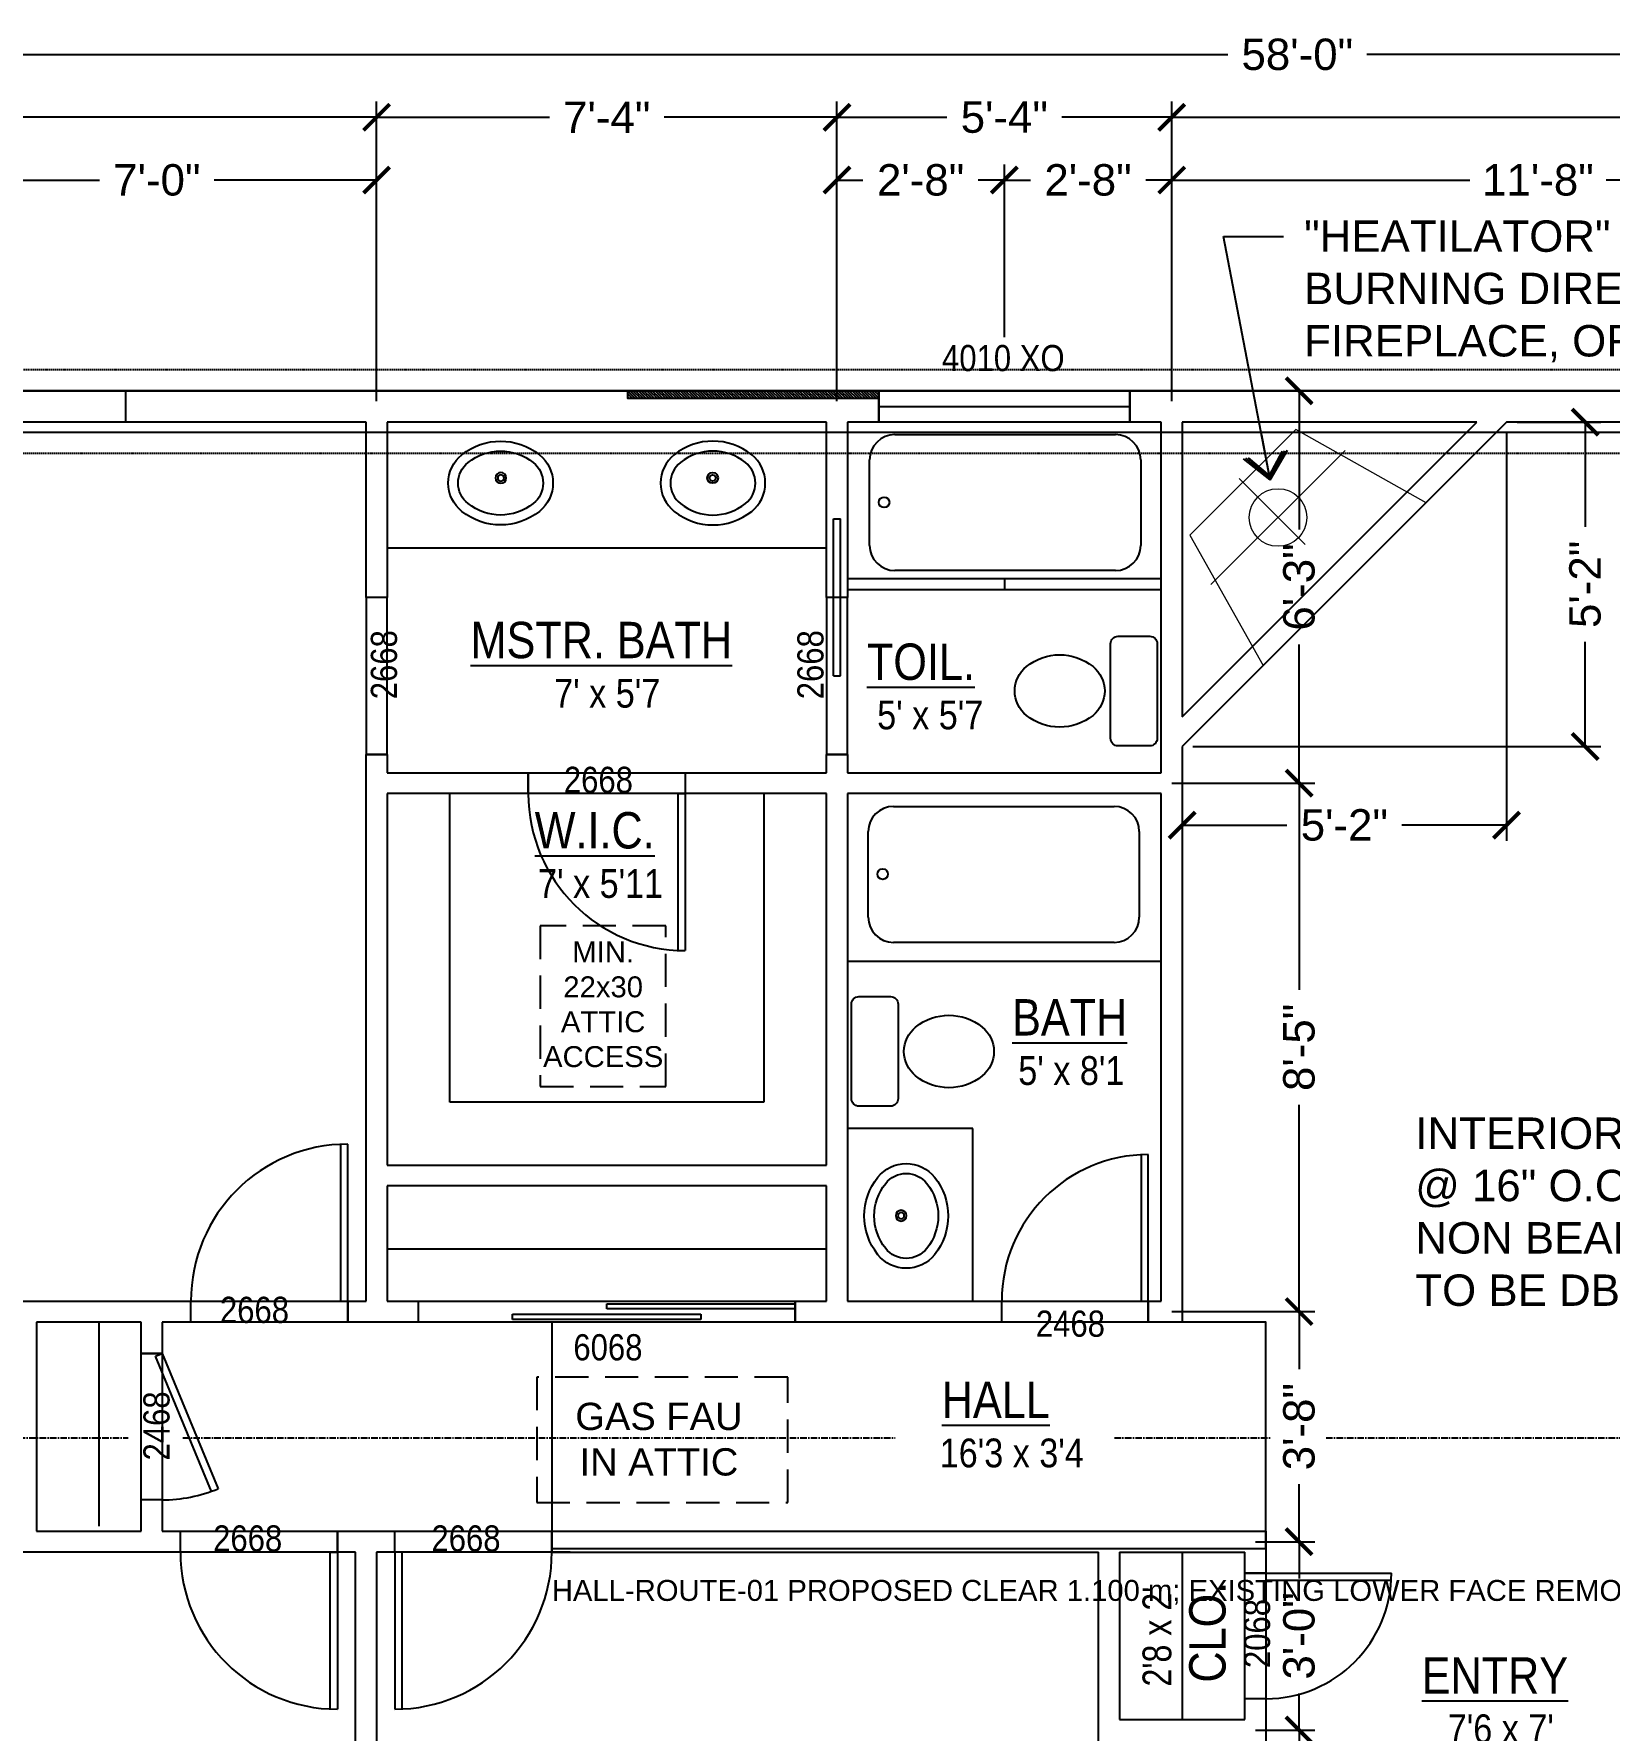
# Model space of a CAD drawing. Header units: inches. Extents: x -724 to 239, y -496 to 416.
# Drawn here: x -542.3 to -241.2, y 91.4 to 415.6 of the extents above; entities that cross this region are included whole.
import ezdxf
from ezdxf.enums import TextEntityAlignment as Align

# ---------------------------------------------------------------- set-up
doc = ezdxf.new("R2010")
doc.units = ezdxf.units.IN
for name, pattern in [('CENTER', [2, 1.25, -0.25, 0.25, -0.25]), ('HIDDEN', [9.525, 6.35, -3.175]), ('xref-Bishop-Overland-08$0$DASHED2', [0.375, 0.25, -0.125])]:
    doc.linetypes.add(name, pattern=pattern)
for name, color, linetype in [('A-DIMS-1', 152, 'Continuous'), ('A-NOTE', 4, 'Continuous'), ('A-TEXT', 4, 'Continuous'), ('ANNTEXT', 4, 'Continuous'), ('REPAIR-EGRESS', 4, 'Continuous'), ('REPAIR-HALL', 3, 'Continuous'), ('REPAIR-NEW', 3, 'Continuous'), ('REPAIR-NOTES', 7, 'Continuous'), ('REPAIR-REMOVE', 1, 'Continuous'), ('xref-Bishop-Overland-08$0$A-CASE-1', 3, 'Continuous'), ('xref-Bishop-Overland-08$0$A-FIXTURE', 3, 'Continuous'), ('xref-Bishop-Overland-08$0$A-FOOTPRINT', 5, 'Continuous'), ('xref-Bishop-Overland-08$0$A-HEADER', 30, 'Continuous'), ('xref-Bishop-Overland-08$0$A-OPENING', 1, 'Continuous'), ('xref-Bishop-Overland-08$0$A-WALL', 54, 'Continuous'), ('xref-Bishop-Overland-08$0$S-FOOTER', 9, 'xref-Bishop-Overland-08$0$DASHED2'), ('xref-Bishop-Overland-08$0$S-STEM-WALL', 8, 'Continuous')]:
    doc.layers.add(name, color=color, linetype=linetype)
doc.layers.add('xref-Bishop-Overland-08$0$TEMP', color=95, linetype='Continuous', plot=False)
doc.styles.get("Standard").update_dxf_attribs({"font": 'arial.ttf'})
doc.dimstyles.new('ARCHARR', dxfattribs={"dimscale": 32, "dimtxt": 0.1875, "dimasz": 0.15625, "dimexe": 0.09375, "dimexo": 0.625, "dimgap": 0.09375, "dimtad": 1, "dimdec": 5, "dimzin": 3, "dimlunit": 4, "dimtxsty": 'Standard', "dimblk": 'ARCHTICK', "dimcen": 0.09375, "dimclrt": 4, "dimadec": 5, "dimazin": 3, "dimtfac": 0.75, "dimtdec": 5, "dimtix": 1, "dimtmove": 2, "dimatfit": 3, "dimldrblk": 'archarrow', "dimtzin": 3})

# ---------------------------------------------------------------- blocks, each defined once
blk = doc.blocks.new('_ArchTick')
at = {"color": 0, "linetype": 'ByBlock', "const_width": 0.15}
blk.add_lwpolyline([(-0.5, -0.5), (0.5, 0.5)], dxfattribs=at)
blk = doc.blocks.new('*D114')
at = {"layer": 'A-DIMS-1', "color": 0, "lineweight": -2}
for p, q in [((-650.77, 347.37), (-723.34, 347.37)), ((-720.34, 347.37), (-720.34, 168.67)), ((-720.34, -36.63), (-720.34, 142.06)), ((-484.77, -36.63), (-723.34, -36.63))]:
    blk.add_line(p, q, dxfattribs=at)
at = {"layer": 'Defpoints', "color": 0}
for p in [(-648.77, 347.37), (-720.34, -36.63), (-482.77, -36.63)]:
    blk.add_point(p, dxfattribs=at)
at = {"layer": 'A-DIMS-1', "color": 0, "lineweight": -2, "xscale": 5, "yscale": 5, "zscale": 5}
for p, rotation in [((-720.34, 347.37), 90), ((-720.34, -36.63), 270)]:
    blk.add_blockref('_ArchTick', p, dxfattribs=dict(at, rotation=rotation))
at = {"layer": 'A-DIMS-1', "color": 4, "insert": (-720.34, 155.37), "char_height": 6, "attachment_point": 5, "rotation": 90}
blk.add_mtext('\\A1;32\'-0"', dxfattribs=at)
blk = doc.blocks.new('archarrow')
for p, q in [((0, 0), (-0.988, 0.858)), ((-0.086, 0), (-0.988, 0.757)), ((-0.172, 0), (-0.988, 0.659)), ((0, 0), (-1.739, 0)), ((-0.172, 0), (-0.988, -0.659)), ((-0.086, 0), (-0.988, -0.757)), ((0, 0), (-0.988, -0.858))]:
    blk.add_line(p, q)
blk = doc.blocks.new('*D118')
at = {"layer": 'A-DIMS-1', "color": 0, "lineweight": -2}
for p, q in [((-324.77, 369.37), (-324.77, 402.64)), ((47.23, 349.37), (47.23, 402.64)), ((-324.77, 399.64), (-152.08, 399.64)), ((47.23, 399.64), (-125.47, 399.64))]:
    blk.add_line(p, q, dxfattribs=at)
at = {"layer": 'Defpoints', "color": 0}
for p in [(-324.77, 399.64), (-324.77, 367.37), (47.23, 347.37)]:
    blk.add_point(p, dxfattribs=at)
at = {"layer": 'A-DIMS-1', "color": 0, "lineweight": -2, "xscale": 5, "yscale": 5, "zscale": 5, "rotation": 180}
blk.add_blockref('_ArchTick', (-324.77, 399.64), dxfattribs=at)
at = {"layer": 'A-DIMS-1', "color": 0, "lineweight": -2, "xscale": 5, "yscale": 5, "zscale": 5}
blk.add_blockref('_ArchTick', (47.23, 399.64), dxfattribs=at)
at = {"layer": 'A-DIMS-1', "color": 4, "insert": (-138.77, 399.64), "char_height": 6, "attachment_point": 5}
blk.add_mtext('\\A1;31\'-0"', dxfattribs=at)
blk = doc.blocks.new('*D119')
at = {"layer": 'A-DIMS-1', "color": 0, "lineweight": -2}
for p, q in [((-388.77, 345.37), (-388.77, 402.64)), ((-324.77, 345.37), (-324.77, 402.64)), ((-388.77, 399.64), (-367.75, 399.64)), ((-324.77, 399.64), (-345.8, 399.64))]:
    blk.add_line(p, q, dxfattribs=at)
at = {"layer": 'Defpoints', "color": 0}
for p in [(-388.77, 399.64), (-388.77, 343.37), (-324.77, 343.37)]:
    blk.add_point(p, dxfattribs=at)
at = {"layer": 'A-DIMS-1', "color": 0, "lineweight": -2, "xscale": 5, "yscale": 5, "zscale": 5, "rotation": 180}
blk.add_blockref('_ArchTick', (-388.77, 399.64), dxfattribs=at)
at = {"layer": 'A-DIMS-1', "color": 0, "lineweight": -2, "xscale": 5, "yscale": 5, "zscale": 5}
blk.add_blockref('_ArchTick', (-324.77, 399.64), dxfattribs=at)
at = {"layer": 'A-DIMS-1', "color": 4, "insert": (-356.77, 399.64), "char_height": 6, "attachment_point": 5}
blk.add_mtext('\\A1;5\'-4"', dxfattribs=at)
blk = doc.blocks.new('*D120')
at = {"layer": 'A-DIMS-1', "color": 0, "lineweight": -2}
for p, q in [((-476.77, 345.37), (-476.77, 402.64)), ((-388.77, 345.37), (-388.77, 402.64)), ((-476.77, 399.64), (-443.72, 399.64)), ((-388.77, 399.64), (-421.82, 399.64))]:
    blk.add_line(p, q, dxfattribs=at)
at = {"layer": 'Defpoints', "color": 0}
for p in [(-476.77, 399.64), (-476.77, 343.37), (-388.77, 343.37)]:
    blk.add_point(p, dxfattribs=at)
at = {"layer": 'A-DIMS-1', "color": 0, "lineweight": -2, "xscale": 5, "yscale": 5, "zscale": 5, "rotation": 180}
blk.add_blockref('_ArchTick', (-476.77, 399.64), dxfattribs=at)
at = {"layer": 'A-DIMS-1', "color": 0, "lineweight": -2, "xscale": 5, "yscale": 5, "zscale": 5}
blk.add_blockref('_ArchTick', (-388.77, 399.64), dxfattribs=at)
at = {"layer": 'A-DIMS-1', "color": 4, "insert": (-432.77, 399.64), "char_height": 6, "attachment_point": 5}
blk.add_mtext('\\A1;7\'-4"', dxfattribs=at)
blk = doc.blocks.new('*D121')
at = {"layer": 'A-DIMS-1', "color": 0, "lineweight": -2}
for p, q in [((-648.77, 349.37), (-648.77, 402.64)), ((-476.77, 345.37), (-476.77, 402.64)), ((-648.77, 399.64), (-575.8, 399.64)), ((-476.77, 399.64), (-549.75, 399.64))]:
    blk.add_line(p, q, dxfattribs=at)
at = {"layer": 'Defpoints', "color": 0}
for p in [(-648.77, 399.64), (-648.77, 347.37), (-476.77, 343.37)]:
    blk.add_point(p, dxfattribs=at)
at = {"layer": 'A-DIMS-1', "color": 0, "lineweight": -2, "xscale": 5, "yscale": 5, "zscale": 5, "rotation": 180}
blk.add_blockref('_ArchTick', (-648.77, 399.64), dxfattribs=at)
at = {"layer": 'A-DIMS-1', "color": 0, "lineweight": -2, "xscale": 5, "yscale": 5, "zscale": 5}
blk.add_blockref('_ArchTick', (-476.77, 399.64), dxfattribs=at)
at = {"layer": 'A-DIMS-1', "color": 4, "insert": (-562.77, 399.64), "char_height": 6, "attachment_point": 5}
blk.add_mtext('\\A1;14\'-4"', dxfattribs=at)
blk = doc.blocks.new('*D123')
at = {"layer": 'A-DIMS-1', "color": 0, "lineweight": -2}
for p, q in [((-324.77, 345.37), (-324.77, 390.64)), ((-184.77, 357.99), (-184.77, 390.64)), ((-324.77, 387.64), (-267.8, 387.64)), ((-184.77, 387.64), (-241.75, 387.64))]:
    blk.add_line(p, q, dxfattribs=at)
at = {"layer": 'Defpoints', "color": 0}
for p in [(-324.77, 387.64), (-184.77, 355.99), (-324.77, 343.37)]:
    blk.add_point(p, dxfattribs=at)
at = {"layer": 'A-DIMS-1', "color": 0, "lineweight": -2, "xscale": 5, "yscale": 5, "zscale": 5, "rotation": 180}
blk.add_blockref('_ArchTick', (-324.77, 387.64), dxfattribs=at)
at = {"layer": 'A-DIMS-1', "color": 0, "lineweight": -2, "xscale": 5, "yscale": 5, "zscale": 5}
blk.add_blockref('_ArchTick', (-184.77, 387.64), dxfattribs=at)
at = {"layer": 'A-DIMS-1', "color": 4, "insert": (-254.77, 387.64), "char_height": 6, "attachment_point": 5}
blk.add_mtext('\\A1;11\'-8"', dxfattribs=at)
blk = doc.blocks.new('*D124')
at = {"layer": 'A-DIMS-1', "color": 0, "lineweight": -2}
for p, q in [((-356.77, 357.62), (-356.77, 390.64)), ((-324.77, 345.37), (-324.77, 390.64)), ((-356.77, 387.64), (-351.8, 387.64)), ((-324.77, 387.64), (-329.75, 387.64))]:
    blk.add_line(p, q, dxfattribs=at)
at = {"layer": 'Defpoints', "color": 0}
for p in [(-356.77, 387.64), (-356.77, 355.62), (-324.77, 343.37)]:
    blk.add_point(p, dxfattribs=at)
at = {"layer": 'A-DIMS-1', "color": 0, "lineweight": -2, "xscale": 5, "yscale": 5, "zscale": 5, "rotation": 180}
blk.add_blockref('_ArchTick', (-356.77, 387.64), dxfattribs=at)
at = {"layer": 'A-DIMS-1', "color": 0, "lineweight": -2, "xscale": 5, "yscale": 5, "zscale": 5}
blk.add_blockref('_ArchTick', (-324.77, 387.64), dxfattribs=at)
at = {"layer": 'A-DIMS-1', "color": 4, "insert": (-340.77, 387.64), "char_height": 6, "attachment_point": 5}
blk.add_mtext('\\A1;2\'-8"', dxfattribs=at)
blk = doc.blocks.new('*D125')
at = {"layer": 'A-DIMS-1', "color": 0, "lineweight": -2}
for p, q in [((-388.77, 345.37), (-388.77, 390.64)), ((-356.77, 357.62), (-356.77, 390.64)), ((-388.77, 387.64), (-383.8, 387.64)), ((-356.77, 387.64), (-361.75, 387.64))]:
    blk.add_line(p, q, dxfattribs=at)
at = {"layer": 'Defpoints', "color": 0}
for p in [(-388.77, 387.64), (-356.77, 355.62), (-388.77, 343.37)]:
    blk.add_point(p, dxfattribs=at)
at = {"layer": 'A-DIMS-1', "color": 0, "lineweight": -2, "xscale": 5, "yscale": 5, "zscale": 5, "rotation": 180}
blk.add_blockref('_ArchTick', (-388.77, 387.64), dxfattribs=at)
at = {"layer": 'A-DIMS-1', "color": 0, "lineweight": -2, "xscale": 5, "yscale": 5, "zscale": 5}
blk.add_blockref('_ArchTick', (-356.77, 387.64), dxfattribs=at)
at = {"layer": 'A-DIMS-1', "color": 4, "insert": (-372.77, 387.64), "char_height": 6, "attachment_point": 5}
blk.add_mtext('\\A1;2\'-8"', dxfattribs=at)
blk = doc.blocks.new('*D126')
at = {"layer": 'A-DIMS-1', "color": 0, "lineweight": -2}
for p, q in [((-560.77, 357.12), (-560.77, 390.64)), ((-476.77, 345.37), (-476.77, 390.64)), ((-560.77, 387.64), (-529.72, 387.64)), ((-476.77, 387.64), (-507.82, 387.64))]:
    blk.add_line(p, q, dxfattribs=at)
at = {"layer": 'Defpoints', "color": 0}
for p in [(-560.77, 387.64), (-560.77, 355.12), (-476.77, 343.37)]:
    blk.add_point(p, dxfattribs=at)
at = {"layer": 'A-DIMS-1', "color": 0, "lineweight": -2, "xscale": 5, "yscale": 5, "zscale": 5, "rotation": 180}
blk.add_blockref('_ArchTick', (-560.77, 387.64), dxfattribs=at)
at = {"layer": 'A-DIMS-1', "color": 0, "lineweight": -2, "xscale": 5, "yscale": 5, "zscale": 5}
blk.add_blockref('_ArchTick', (-476.77, 387.64), dxfattribs=at)
at = {"layer": 'A-DIMS-1', "color": 4, "insert": (-518.77, 387.64), "char_height": 6, "attachment_point": 5}
blk.add_mtext('\\A1;7\'-0"', dxfattribs=at)
blk = doc.blocks.new('*D128')
at = {"layer": 'A-DIMS-1', "color": 0, "lineweight": -2}
for p, q in [((-648.77, 349.37), (-648.77, 414.64)), ((47.23, 349.37), (47.23, 414.64)), ((-648.77, 411.64), (-314.08, 411.64)), ((47.23, 411.64), (-287.47, 411.64))]:
    blk.add_line(p, q, dxfattribs=at)
at = {"layer": 'Defpoints', "color": 0}
for p in [(-648.77, 411.64), (-648.77, 347.37), (47.23, 347.37)]:
    blk.add_point(p, dxfattribs=at)
at = {"layer": 'A-DIMS-1', "color": 0, "lineweight": -2, "xscale": 5, "yscale": 5, "zscale": 5, "rotation": 180}
blk.add_blockref('_ArchTick', (-648.77, 411.64), dxfattribs=at)
at = {"layer": 'A-DIMS-1', "color": 0, "lineweight": -2, "xscale": 5, "yscale": 5, "zscale": 5}
blk.add_blockref('_ArchTick', (47.23, 411.64), dxfattribs=at)
at = {"layer": 'A-DIMS-1', "color": 4, "insert": (-300.77, 411.64), "char_height": 6, "attachment_point": 5}
blk.add_mtext('\\A1;58\'-0"', dxfattribs=at)
blk = doc.blocks.new('*D135')
at = {"layer": 'A-DIMS-1', "color": 0, "lineweight": -2}
for p, q in [((-308.77, 91.37), (-297.43, 91.37)), ((-300.43, 91.37), (-300.43, 76.46)), ((-300.43, 39.37), (-300.43, 54.27)), ((-302.77, 39.37), (-297.43, 39.37))]:
    blk.add_line(p, q, dxfattribs=at)
at = {"layer": 'Defpoints', "color": 0}
for p in [(-310.77, 91.37), (-300.43, 91.37), (-304.77, 39.37)]:
    blk.add_point(p, dxfattribs=at)
at = {"layer": 'A-DIMS-1', "color": 0, "lineweight": -2, "xscale": 5, "yscale": 5, "zscale": 5}
for p, rotation in [((-300.43, 91.37), 90), ((-300.43, 39.37), 270)]:
    blk.add_blockref('_ArchTick', p, dxfattribs=dict(at, rotation=rotation))
at = {"layer": 'A-DIMS-1', "color": 4, "insert": (-300.43, 65.37), "char_height": 6, "attachment_point": 5, "rotation": 90}
blk.add_mtext('\\A1;4\'-4"', dxfattribs=at)
blk = doc.blocks.new('*D136')
at = {"layer": 'A-DIMS-1', "color": 0, "lineweight": -2}
for p, q in [((-308.77, 127.37), (-297.43, 127.37)), ((-300.43, 127.37), (-300.43, 120.34)), ((-300.43, 91.37), (-300.43, 98.39)), ((-308.77, 91.37), (-297.43, 91.37))]:
    blk.add_line(p, q, dxfattribs=at)
at = {"layer": 'Defpoints', "color": 0}
for p in [(-310.77, 127.37), (-300.43, 127.37), (-310.77, 91.37)]:
    blk.add_point(p, dxfattribs=at)
at = {"layer": 'A-DIMS-1', "color": 0, "lineweight": -2, "xscale": 5, "yscale": 5, "zscale": 5}
for p, rotation in [((-300.43, 127.37), 90), ((-300.43, 91.37), 270)]:
    blk.add_blockref('_ArchTick', p, dxfattribs=dict(at, rotation=rotation))
at = {"layer": 'A-DIMS-1', "color": 4, "insert": (-300.43, 109.37), "char_height": 6, "attachment_point": 5, "rotation": 90}
blk.add_mtext('\\A1;3\'-0"', dxfattribs=at)
blk = doc.blocks.new('*D137')
at = {"layer": 'A-DIMS-1', "color": 0, "lineweight": -2}
for p, q in [((-324.77, 171.37), (-297.43, 171.37)), ((-300.43, 171.37), (-300.43, 160.34)), ((-300.43, 127.37), (-300.43, 138.39)), ((-308.77, 127.37), (-297.43, 127.37))]:
    blk.add_line(p, q, dxfattribs=at)
at = {"layer": 'Defpoints', "color": 0}
for p in [(-326.77, 171.37), (-300.43, 171.37), (-310.77, 127.37)]:
    blk.add_point(p, dxfattribs=at)
at = {"layer": 'A-DIMS-1', "color": 0, "lineweight": -2, "xscale": 5, "yscale": 5, "zscale": 5}
for p, rotation in [((-300.43, 171.37), 90), ((-300.43, 127.37), 270)]:
    blk.add_blockref('_ArchTick', p, dxfattribs=dict(at, rotation=rotation))
at = {"layer": 'A-DIMS-1', "color": 4, "insert": (-300.43, 149.37), "char_height": 6, "attachment_point": 5, "rotation": 90}
blk.add_mtext('\\A1;3\'-8"', dxfattribs=at)
blk = doc.blocks.new('*D138')
at = {"layer": 'A-DIMS-1', "color": 0, "lineweight": -2}
for p, q in [((-324.77, 272.37), (-297.43, 272.37)), ((-300.43, 272.37), (-300.43, 232.85)), ((-300.43, 171.37), (-300.43, 210.89)), ((-324.77, 171.37), (-297.43, 171.37))]:
    blk.add_line(p, q, dxfattribs=at)
at = {"layer": 'Defpoints', "color": 0}
for p in [(-326.77, 272.37), (-300.43, 272.37), (-326.77, 171.37)]:
    blk.add_point(p, dxfattribs=at)
at = {"layer": 'A-DIMS-1', "color": 0, "lineweight": -2, "xscale": 5, "yscale": 5, "zscale": 5}
for p, rotation in [((-300.43, 272.37), 90), ((-300.43, 171.37), 270)]:
    blk.add_blockref('_ArchTick', p, dxfattribs=dict(at, rotation=rotation))
at = {"layer": 'A-DIMS-1', "color": 4, "insert": (-300.43, 221.87), "char_height": 6, "attachment_point": 5, "rotation": 90}
blk.add_mtext('\\A1;8\'-5"', dxfattribs=at)
blk = doc.blocks.new('*D139')
at = {"layer": 'A-DIMS-1', "color": 0, "lineweight": -2}
for p, q in [((-310.64, 347.37), (-297.43, 347.37)), ((-300.43, 347.37), (-300.43, 320.86)), ((-300.43, 272.37), (-300.43, 298.88)), ((-324.77, 272.37), (-297.43, 272.37))]:
    blk.add_line(p, q, dxfattribs=at)
at = {"layer": 'Defpoints', "color": 0}
for p in [(-312.64, 347.37), (-300.43, 347.37), (-326.77, 272.37)]:
    blk.add_point(p, dxfattribs=at)
at = {"layer": 'A-DIMS-1', "color": 0, "lineweight": -2, "xscale": 5, "yscale": 5, "zscale": 5}
for p, rotation in [((-300.43, 347.37), 90), ((-300.43, 272.37), 270)]:
    blk.add_blockref('_ArchTick', p, dxfattribs=dict(at, rotation=rotation))
at = {"layer": 'A-DIMS-1', "color": 4, "insert": (-300.43, 309.87), "char_height": 6, "attachment_point": 5, "rotation": 90}
blk.add_mtext('\\A1;6\'-3"', dxfattribs=at)
blk = doc.blocks.new('xref-Bishop-Overland-08$0$FIXT-OVALBATH')
at = {"layer": 'xref-Bishop-Overland-08$0$A-CASE-1'}
for radius in [1.027349, 0.605872]:
    blk.add_circle((-0.052685, 12.966612), radius, dxfattribs=at)
for centre, radius, start, end in [((0, 8.13729), 11.86271, 51.340193, 128.659807), ((-3.083726, 11.991947), 6.92634, 128.659806, 231.340191), ((0, 8.13729), 9.966065, 51.340193, 128.659807), ((3.083726, 11.991947), 6.92634, 308.659809, 51.340194), ((-3.083726, 11.991947), 5.029696, 128.659805, 231.340188), ((3.083726, 11.991947), 5.029696, 308.659812, 51.340195), ((0, 15.846604), 11.86271, 231.340192, 308.659808), ((0, 15.846604), 9.966065, 231.34019, 308.65981)]:
    blk.add_arc(centre, radius, start, end, dxfattribs=at)
blk = doc.blocks.new('xref-Bishop-Overland-08$0$P-Toilet')
for p, q in [((8.249975, 10.478017), (2.201318, 10.478017)), ((0.769427, 9.046126), (0.769427, -9.046126)), ((9.681866, -9.046126), (9.681866, 9.046126)), ((2.201318, -10.478017), (8.249975, -10.478017))]:
    blk.add_line(p, q)
for centre, radius, start, end in [((2.201318, 9.046126), 1.431891, 90, 180), ((8.249975, 9.046126), 1.431891, 0, 90), ((19.411822, -3.210289), 10.158689, 51.203449, 128.796551), ((16.807166, 0.029649), 6.001594, 128.79655, 231.20345), ((22.016479, 0.029649), 6.001594, 308.79655, 51.20345), ((19.411822, 3.269587), 10.158689, 231.203449, 308.796551), ((2.201318, -9.046126), 1.431891, 180, 270), ((8.249975, -9.046126), 1.431891, 270, 0)]:
    blk.add_arc(centre, radius, start, end)
blk = doc.blocks.new('*D91')
at = {"layer": 'A-DIMS-1', "color": 0, "lineweight": -2}
for p, q in [((-258.77, 341.37), (-242.75, 341.37)), ((-245.75, 341.37), (-245.75, 321.34)), ((-245.75, 279.37), (-245.75, 299.39)), ((-320.77, 279.37), (-242.75, 279.37))]:
    blk.add_line(p, q, dxfattribs=at)
at = {"layer": 'Defpoints', "color": 0}
for p in [(-260.77, 341.37), (-245.75, 341.37), (-322.77, 279.37)]:
    blk.add_point(p, dxfattribs=at)
at = {"layer": 'A-DIMS-1', "color": 0, "lineweight": -2, "xscale": 5, "yscale": 5, "zscale": 5}
for p, rotation in [((-245.75, 341.37), 90), ((-245.75, 279.37), 270)]:
    blk.add_blockref('_ArchTick', p, dxfattribs=dict(at, rotation=rotation))
at = {"layer": 'A-DIMS-1', "color": 4, "insert": (-245.75, 310.37), "char_height": 6, "attachment_point": 5, "rotation": 90}
blk.add_mtext('\\A1;5\'-2"', dxfattribs=at)
blk = doc.blocks.new('*D92')
at = {"layer": 'A-DIMS-1', "color": 0, "lineweight": -2}
for p, q in [((-260.77, 339.37), (-260.77, 261.35)), ((-322.77, 277.37), (-322.77, 261.35)), ((-322.77, 264.35), (-302.75, 264.35)), ((-260.77, 264.35), (-280.8, 264.35))]:
    blk.add_line(p, q, dxfattribs=at)
at = {"layer": 'Defpoints', "color": 0}
for p in [(-260.77, 341.37), (-322.77, 279.37), (-260.77, 264.35)]:
    blk.add_point(p, dxfattribs=at)
at = {"layer": 'A-DIMS-1', "color": 0, "lineweight": -2, "xscale": 5, "yscale": 5, "zscale": 5, "rotation": 180}
blk.add_blockref('_ArchTick', (-322.77, 264.35), dxfattribs=at)
at = {"layer": 'A-DIMS-1', "color": 0, "lineweight": -2, "xscale": 5, "yscale": 5, "zscale": 5}
blk.add_blockref('_ArchTick', (-260.77, 264.35), dxfattribs=at)
at = {"layer": 'A-DIMS-1', "color": 4, "insert": (-291.77, 264.35), "char_height": 6, "attachment_point": 5}
blk.add_mtext('\\A1;5\'-2"', dxfattribs=at)

msp = doc.modelspace()

# ---------------------------------------------------------------- hatches: boundary and pattern name
at = {"layer": 'A-DIMS-1'}
h = msp.add_hatch(dxfattribs=at)
h.set_pattern_fill('ANSI31', color=256, scale=3, style=0)
h.set_pattern_definition([(135, (47.22707, -1673.55493), (0.26516504, 0.26516504), [])])
h.paths.add_polyline_path([(-428.772926, 347.367132), (-380.772926, 347.367132), (-380.772926, 345.867132), (-428.772926, 345.867132)])

# ---------------------------------------------------------------- linework, layer by layer
at = {"layer": 'A-DIMS-1', "linetype": 'CENTER'}
for p, q in [((-575.200944, 147.196755), (-524.271694, 147.196755)), ((-513.786273, 147.196755), (-377.662808, 147.196755)), ((-335.721077, 147.196755), (-305.762701, 147.196755)), ((-295.27728, 147.196755), (-83.747335, 147.196755))]:
    msp.add_line(p, q, dxfattribs=at)
at = {"layer": 'A-DIMS-1'}
msp.add_lwpolyline([(-380.772926, 347.367132), (-380.772926, 345.867132), (-428.772926, 345.867132), (-428.772926, 347.367132)], dxfattribs=at)
at = {"layer": 'A-DIMS-1', "linetype": 'HIDDEN'}
for points in [[(-421.491068, 214.371532), (-421.491068, 245.098852), (-445.491068, 245.098852), (-445.491068, 214.371532)], [(-398.161942, 158.837164), (-446.161942, 158.837164), (-446.161942, 134.837164), (-398.161942, 134.837164)]]:
    msp.add_lwpolyline(points, close=True, dxfattribs=at)
at = {"layer": 'REPAIR-EGRESS'}
msp.add_lwpolyline([(-443.272926, 126.060045), (-306.772926, 126.060045), (-306.772926, 169.367132), (-443.272926, 169.367132)], close=True, dxfattribs=at)
at = {"layer": 'REPAIR-HALL'}
msp.add_lwpolyline([(-443.272926, 126.060045), (-306.772926, 126.060045), (-306.772926, 169.367132), (-443.272926, 169.367132)], close=True, dxfattribs=at)
at = {"layer": 'REPAIR-NEW'}
for p, q in [((-443.272926, 129.367132), (-443.272926, 126.060045)), ((-306.772926, 129.367132), (-306.772926, 126.060045)), ((-443.272926, 126.060045), (-306.772926, 126.060045))]:
    msp.add_line(p, q, dxfattribs=at)
at = {"layer": 'REPAIR-REMOVE'}
msp.add_line((-443.272926, 129.367132), (-306.772926, 129.367132), dxfattribs=at)
at = {"layer": 'xref-Bishop-Overland-08$0$A-CASE-1'}
for p, q in [((-377.706494, 338.979632), (-335.519486, 338.979632)), ((-382.51924, 317.804877), (-382.51924, 334.166886)), ((-330.70674, 334.166886), (-330.70674, 317.804877)), ((-474.772926, 317.367132), (-390.772926, 317.367132)), ((-326.772926, 311.417133), (-386.772926, 311.417133)), ((-335.519486, 312.992132), (-377.706494, 312.992132)), ((-356.772926, 311.417133), (-356.772926, 309.392131)), ((-386.772926, 309.392131), (-326.772926, 309.392131)), ((-462.772926, 211.367132), (-462.772926, 270.367132)), ((-402.772926, 270.367132), (-402.772926, 211.367132)), ((-377.970545, 267.923382), (-335.783537, 267.923382)), ((-382.783291, 246.748627), (-382.783291, 263.110636)), ((-330.970791, 263.110636), (-330.970791, 246.748627)), ((-335.783537, 241.935882), (-377.970545, 241.935882)), ((-386.772926, 238.367132), (-326.772926, 238.367132)), ((-402.772926, 211.367132), (-462.772926, 211.367132)), ((-362.772926, 206.367132), (-386.772926, 206.367132)), ((-362.772926, 173.367132), (-362.772926, 206.367132)), ((-474.772926, 183.367132), (-390.772926, 183.367132)), ((-529.772926, 130.367132), (-529.772926, 169.367132)), ((-322.772926, 125.367132), (-322.772926, 93.367132))]:
    msp.add_line(p, q, dxfattribs=at)
for centre in [(-379.762991, 326.042132), (-380.027042, 254.985882)]:
    msp.add_circle(centre, 1.0125, dxfattribs=at)
for centre, start, end in [((-377.706494, 334.166886), 90, 180), ((-335.519486, 334.166886), 0, 90), ((-377.706494, 317.804877), 180, 270), ((-335.519486, 317.804877), 270, 0), ((-377.970545, 263.110636), 90, 180), ((-335.783537, 263.110636), 0, 90), ((-377.970545, 246.748627), 180, 270), ((-335.783537, 246.748627), 270, 0)]:
    msp.add_arc(centre, 4.812746, start, end, dxfattribs=at)
at = {"layer": 'xref-Bishop-Overland-08$0$A-FIXTURE', "linetype": 'Continuous', "lineweight": 0}
msp.add_lwpolyline([(-276.16512, 325.974945), (-301.04644, 339.984498), (-321.287371, 319.743567), (-307.277818, 294.862247)], close=True, dxfattribs=at)
msp.add_circle((-304.449391, 323.146518), 5.5, dxfattribs=at)
at = {"layer": 'xref-Bishop-Overland-08$0$A-FOOTPRINT'}
msp.add_lwpolyline([(47.227074, 39.367132), (47.227074, 347.367132), (-194.772926, 347.367132), (-194.772926, 347.367132), (-246.772926, 347.367132), (-246.772926, 347.367132), (-648.772926, 347.367132), (-648.772926, -12.632868), (-482.772926, -12.632868), (-482.772926, -36.632868), (-332.772926, -36.632868), (-332.772926, -12.632868), (-304.772926, -12.632868), (-304.772926, 39.367132), (-218.772926, 39.367132), (-149.014459, 39.367132)], close=True, dxfattribs=at)
at = {"layer": 'xref-Bishop-Overland-08$0$A-HEADER'}
for points in [[(-524.772926, 341.367132), (-596.772926, 341.367132), (-596.772926, 347.367132), (-524.772926, 347.367132)], [(-332.772926, 341.367132), (-380.772926, 341.367132), (-380.772926, 347.367132), (-332.772926, 347.367132)], [(-474.772926, 307.867132), (-478.772926, 307.867132), (-478.772926, 277.867132), (-474.772926, 277.867132)], [(-390.772926, 277.867132), (-386.772926, 277.867132), (-386.772926, 307.867132), (-390.772926, 307.867132)], [(-417.772926, 270.367132), (-447.772926, 270.367132), (-447.772926, 274.367132), (-417.772926, 274.367132)], [(-482.272926, 169.367132), (-512.272926, 169.367132), (-512.272926, 173.367132), (-482.272926, 173.367132)], [(-396.772926, 169.367132), (-468.772926, 169.367132), (-468.772926, 173.367132), (-396.772926, 173.367132)], [(-329.272926, 169.367132), (-357.272926, 169.367132), (-357.272926, 173.367132), (-329.272926, 173.367132)], [(-517.772926, 135.367132), (-521.772926, 135.367132), (-521.772926, 163.367132), (-517.772926, 163.367132)], [(-484.272926, 125.367132), (-514.272926, 125.367132), (-514.272926, 129.367132), (-484.272926, 129.367132)], [(-443.272926, 125.367132), (-473.272926, 125.367132), (-473.272926, 129.367132), (-443.272926, 129.367132)], [(-306.772926, 97.367132), (-310.772926, 97.367132), (-310.772926, 121.367132), (-306.772926, 121.367132)]]:
    msp.add_lwpolyline(points, close=True, dxfattribs=at)
at = {"layer": 'xref-Bishop-Overland-08$0$A-OPENING'}
for p, q in [((-524.772926, 347.367132), (-596.772926, 347.367132)), ((-524.772926, 347.367132), (-524.772926, 341.367132)), ((-380.772926, 347.367132), (-332.772926, 347.367132)), ((-380.772926, 347.367132), (-380.772926, 341.367132)), ((-332.772926, 341.367132), (-332.772926, 347.367132)), ((-380.772926, 344.367132), (-332.772926, 344.367132)), ((-332.772926, 341.367132), (-380.772926, 341.367132)), ((-389.460426, 292.867132), (-389.460426, 322.867132)), ((-389.460426, 322.867132), (-388.085426, 322.867132)), ((-388.085426, 292.867132), (-388.085426, 322.867132)), ((-474.772926, 307.867132), (-478.772926, 307.867132)), ((-389.772926, 307.867132), (-390.772926, 307.867132)), ((-386.772926, 307.867132), (-387.772926, 307.867132)), ((-389.460426, 292.867132), (-388.085426, 292.867132)), ((-474.772926, 277.867132), (-478.772926, 277.867132)), ((-386.772926, 277.867132), (-390.772926, 277.867132)), ((-447.772926, 274.367132), (-447.772926, 270.367132)), ((-417.772926, 274.367132), (-417.772926, 270.367132)), ((-419.147926, 240.367132), (-419.147926, 270.367132)), ((-419.147926, 270.367132), (-417.772926, 270.367132)), ((-417.772926, 270.367132), (-417.772926, 240.367132)), ((-483.647926, 203.367132), (-483.647926, 173.367132)), ((-482.272926, 173.367132), (-482.272926, 203.367132)), ((-330.647926, 201.33335), (-330.647926, 173.367132)), ((-329.272926, 173.367132), (-329.272926, 201.367132)), ((-512.272926, 169.367132), (-512.272926, 173.367132)), ((-483.647926, 173.367132), (-482.272926, 173.367132)), ((-482.272926, 169.367132), (-482.272926, 173.367132)), ((-468.772926, 169.367132), (-468.772926, 173.367132)), ((-432.772926, 172.867132), (-396.772926, 172.867132)), ((-432.772926, 171.867132), (-432.772926, 172.867132)), ((-396.772926, 171.867132), (-432.772926, 171.867132)), ((-396.772926, 169.367132), (-396.772926, 173.367132)), ((-396.772926, 172.867132), (-396.772926, 171.867132)), ((-357.272926, 169.367132), (-357.272926, 173.367132)), ((-330.647926, 173.367132), (-329.272926, 173.367132)), ((-329.272926, 169.367132), (-329.272926, 173.367132)), ((-450.772926, 170.867132), (-414.772926, 170.867132)), ((-450.772926, 169.867132), (-450.772926, 170.867132)), ((-414.772926, 169.867132), (-450.772926, 169.867132)), ((-414.772926, 170.867132), (-414.772926, 169.867132)), ((-517.772926, 163.367132), (-521.772926, 163.367132)), ((-519.04326, 162.840942), (-517.772926, 163.367132)), ((-508.328124, 136.972315), (-519.04326, 162.840942)), ((-517.772926, 163.367132), (-507.05779, 137.498505)), ((-517.772926, 135.367132), (-521.772926, 135.367132)), ((-514.272926, 125.367132), (-514.272926, 129.367132)), ((-484.272926, 125.367132), (-484.272926, 129.367132)), ((-473.272926, 125.367132), (-473.272926, 129.367132)), ((-443.272926, 125.367132), (-443.272926, 129.367132)), ((-485.647926, 95.367132), (-485.647926, 125.367132)), ((-485.647926, 125.367132), (-484.272926, 125.367132)), ((-484.272926, 125.367132), (-484.272926, 95.367132)), ((-473.272926, 125.367132), (-473.272926, 95.367132)), ((-471.897926, 125.367132), (-473.272926, 125.367132)), ((-471.897926, 95.367132), (-471.897926, 125.367132)), ((-306.772926, 121.367132), (-282.772926, 121.367132)), ((-306.772926, 121.367132), (-306.772926, 119.992132)), ((-306.772926, 119.992132), (-282.812346, 119.992132))]:
    msp.add_line(p, q, dxfattribs=at)
for centre, radius, start, end in [((-417.772926, 270.367132), 30, 180, 270), ((-482.272926, 173.367132), 30, 90, 180), ((-329.272926, 173.367132), 28, 90, 180), ((-517.772926, 163.367132), 28, 270, 292.5), ((-484.272926, 125.367132), 30, 180, 270), ((-473.272926, 125.367132), 30, 270, 0), ((-306.772926, 121.367132), 24, 270, 0)]:
    msp.add_arc(centre, radius, start, end, dxfattribs=at)
at = {"layer": 'xref-Bishop-Overland-08$0$A-WALL'}
for p, q in [((-524.772926, 347.367132), (-380.772926, 347.367132)), ((-332.772926, 347.367132), (-220.772926, 347.367132)), ((-246.772926, 347.367132), (-246.772926, 347.367132)), ((-478.772926, 341.367132), (-524.772926, 341.367132)), ((-478.772926, 307.867132), (-478.772926, 341.367132)), ((-474.772926, 341.367132), (-474.772926, 307.867132)), ((-390.772926, 341.367132), (-474.772926, 341.367132)), ((-390.772926, 307.867132), (-390.772926, 341.367132)), ((-386.772926, 341.367132), (-386.772926, 307.867132)), ((-380.772926, 341.367132), (-386.772926, 341.367132)), ((-326.772926, 341.367132), (-332.772926, 341.367132)), ((-326.772926, 274.367132), (-326.772926, 341.367132)), ((-322.772926, 341.367132), (-322.772926, 285.023992)), ((-260.772941, 341.367132), (-322.772926, 279.367132)), ((-322.772926, 285.023992), (-266.429786, 341.367132)), ((-322.772926, 341.367132), (-322.772926, 285.023992)), ((-266.429786, 341.367132), (-322.772926, 341.367132)), ((-266.429786, 341.367132), (-322.772926, 341.367132)), ((-220.772926, 341.367132), (-260.772941, 341.367132)), ((-322.772926, 279.367132), (-322.772926, 169.367132)), ((-478.772926, 173.367132), (-478.772926, 277.867132)), ((-474.772926, 277.867132), (-474.772926, 274.367132)), ((-390.772926, 274.367132), (-390.772926, 277.867132)), ((-386.772926, 277.867132), (-386.772926, 274.367132)), ((-474.772926, 274.367132), (-447.772926, 274.367132)), ((-417.772926, 274.367132), (-390.772926, 274.367132)), ((-386.772926, 274.367132), (-326.772926, 274.367132)), ((-474.772926, 270.367132), (-474.772926, 199.367132)), ((-447.772926, 270.367132), (-474.772926, 270.367132)), ((-390.772926, 270.367132), (-417.772926, 270.367132)), ((-390.772926, 199.367132), (-390.772926, 270.367132)), ((-386.772926, 270.367132), (-386.772926, 173.367132)), ((-326.772926, 270.367132), (-386.772926, 270.367132)), ((-326.772926, 173.367132), (-326.772926, 270.367132)), ((-474.772926, 199.367132), (-390.772926, 199.367132)), ((-390.772926, 195.367132), (-474.772926, 195.367132)), ((-474.772926, 195.367132), (-474.772926, 173.367132)), ((-390.772926, 173.367132), (-390.772926, 195.367132)), ((-642.772926, 173.367132), (-512.272926, 173.367132)), ((-482.272926, 173.367132), (-478.772926, 173.367132)), ((-474.772926, 173.367132), (-468.772926, 173.367132)), ((-396.772926, 173.367132), (-390.772926, 173.367132)), ((-386.772926, 173.367132), (-357.272926, 173.367132)), ((-329.272926, 173.367132), (-326.772926, 173.367132)), ((-541.772926, 169.367132), (-541.772926, 129.367132)), ((-521.772926, 169.367132), (-541.772926, 169.367132)), ((-521.772926, 163.367132), (-521.772926, 169.367132)), ((-512.272926, 169.367132), (-517.772926, 169.367132)), ((-517.772926, 169.367132), (-517.772926, 163.367132)), ((-476.772926, 169.367132), (-482.272926, 169.367132)), ((-468.772926, 169.367132), (-476.772926, 169.367132)), ((-357.272926, 169.367132), (-396.772926, 169.367132)), ((-322.772926, 169.367132), (-329.272926, 169.367132)), ((-521.772926, 129.367132), (-521.772926, 135.367132)), ((-517.772926, 135.367132), (-517.772926, 129.367132)), ((-541.772926, 129.367132), (-521.772926, 129.367132)), ((-517.772926, 129.367132), (-514.272926, 129.367132)), ((-484.272926, 129.367132), (-478.772926, 129.367132)), ((-478.772926, 129.367132), (-473.272926, 129.367132)), ((-443.272926, 129.367132), (-306.772926, 129.367132)), ((-306.772926, 129.367132), (-306.772926, 121.367132)), ((-514.272926, 125.367132), (-578.772926, 125.367132)), ((-480.772926, 125.367132), (-484.272926, 125.367132)), ((-480.772926, -6.632868), (-480.772926, 125.367132)), ((-476.772926, 125.367132), (-476.772926, -12.632868)), ((-473.272926, 125.367132), (-476.772926, 125.367132)), ((-439.772926, 125.367132), (-443.272926, 125.367132)), ((-443.272926, 125.367132), (-338.772926, 125.367132)), ((-338.772926, 83.367132), (-338.772926, 125.367132)), ((-334.772926, 125.367132), (-334.772926, 93.367132)), ((-334.772926, 125.367132), (-310.772926, 125.367132)), ((-310.772926, 121.367132), (-310.772926, 125.367132)), ((-306.772926, 121.367132), (-310.772926, 121.367132)), ((-310.772926, 93.367132), (-310.772926, 97.367132)), ((-306.772926, 97.367132), (-310.772926, 97.367132)), ((-306.772926, 97.367132), (-306.772926, 45.367132)), ((-334.772926, 93.367132), (-310.772926, 93.367132))]:
    msp.add_line(p, q, dxfattribs=at)
at = {"layer": 'xref-Bishop-Overland-08$0$S-FOOTER'}
msp.add_line((35.227074, 335.367132), (-636.772926, 335.367132), dxfattribs=at)
msp.add_lwpolyline([(51.227074, 181.367132), (51.227074, 351.367132), (-190.772926, 351.367132), (-190.772926, 351.367132), (-250.772926, 351.367132), (-250.772926, 351.367132), (-652.772926, 351.367132), (-652.772926, 181.367132)], dxfattribs=at)
at = {"layer": 'xref-Bishop-Overland-08$0$S-STEM-WALL'}
for points in [[(-530.772926, 347.367132), (-648.772926, 347.367132), (-648.772926, -12.632868), (-482.772926, -12.632868), (-482.772926, -36.632868), (-332.772926, -36.632868), (-332.772926, -12.632868), (-304.772926, -12.632868), (-304.772926, 39.367132), (-218.772926, 39.367132), (-218.772926, -216.632868), (47.227074, -216.632868), (47.227074, -12.632868)], [(-194.772926, 347.367132), (-530.772926, 347.367132)], [(-202.772926, 339.367132), (-640.772926, 339.367132), (-640.772926, -4.632868), (-474.772926, -4.632868), (-474.772926, -28.632868), (-340.772926, -28.632868), (-340.772926, -4.632868), (-312.772926, -4.632868), (-312.772926, 47.367132), (-210.772926, 47.367132)]]:
    msp.add_lwpolyline(points, dxfattribs=at)
at = {"layer": 'xref-Bishop-Overland-08$0$TEMP', "linetype": 'Continuous', "lineweight": 0}
for p, q in [((-291.620474, 335.975435), (-317.278308, 310.317601)), ((-311.909139, 330.606266), (-299.256429, 317.953556))]:
    msp.add_line(p, q, dxfattribs=at)

# ---------------------------------------------------------------- block references
at = {"layer": 'xref-Bishop-Overland-08$0$A-CASE-1', "extrusion": (0, 0, -1), "zscale": -1}
for name, p in [('xref-Bishop-Overland-08$0$FIXT-OVALBATH', (453.066149, 317.738909)), ('xref-Bishop-Overland-08$0$P-Toilet', (326.772926, 289.957808))]:
    msp.add_blockref(name, p, dxfattribs=at)
at = {"layer": 'xref-Bishop-Overland-08$0$A-CASE-1'}
msp.add_blockref('xref-Bishop-Overland-08$0$FIXT-OVALBATH', (-412.479703, 317.738909), dxfattribs=at)
at = {"layer": 'xref-Bishop-Overland-08$0$A-CASE-1', "extrusion": (0, 0, -1), "zscale": -1}
for name, p, rotation in [('xref-Bishop-Overland-08$0$P-Toilet', (386.772926, 221.098642), 180), ('xref-Bishop-Overland-08$0$FIXT-OVALBATH', (363.536279, 189.645948), 270)]:
    msp.add_blockref(name, p, dxfattribs=dict(at, rotation=rotation))

# ---------------------------------------------------------------- texts
at = {"layer": 'A-DIMS-1', "linetype": 'HIDDEN', "insert": (-433.457193, 242.100319), "char_height": 4, "width": 20.0625, "attachment_point": 2}
msp.add_mtext('MIN. 22x30 ATTIC ACCESS', dxfattribs=at)
at = {"layer": 'A-NOTE', "width": 0.85}
for s, height, p in [('%%uMSTR. BATH', 6.953126, (-433.813688, 299.725218)), ('%%uTOIL.', 6.953126, (-372.713655, 295.577849)), ("7' x 5'7", 5.5, (-432.685469, 289.551875)), ("5' x 5'7", 5.5, (-370.940607, 285.404507)), ('%%uW.I.C.', 6.953126, (-435.074234, 263.357248)), ("7' x 5'11", 5.5, (-433.946015, 253.183905)), ('%%uBATH', 6.953126, (-344.276172, 227.607098)), ("5' x 8'1", 5.5, (-343.964358, 217.433756)), ('%%uHALL', 6.953126, (-358.414191, 154.513471)), ("16'3 x 3'4", 5.5, (-355.351489, 144.340129)), ('%%uENTRY', 6.953126, (-262.997227, 101.796189)), ("7'6 x 7'", 5.5, (-261.869008, 91.622847))]:
    msp.add_text(s, height=height, dxfattribs=at).set_placement(p, align=Align.MIDDLE_CENTER)
at = {"layer": 'A-NOTE'}
for s, height, width, p in [("2'8 x 2'", 5.5, 0.8, (-327.607524, 109.235139)), ('CLO.', 6.953126, 0.85, (-317.958428, 110.074363))]:
    msp.add_text(s, height=height, rotation=90, dxfattribs=dict(at, width=width)).set_placement(p, align=Align.MIDDLE_CENTER)
at = {"layer": 'A-NOTE', "insert": (-422.797179, 153.934175), "char_height": 5.2148445, "width": 37.18890178, "attachment_point": 2}
msp.add_mtext('GAS FAU IN ATTIC', dxfattribs=at)
at = {"layer": 'A-TEXT', "width": 0.85}
for s, p in [('4010 XO', (-356.96737, 353.619432)), ('2668', (-434.368958, 272.998012)), ('2668', (-500.115056, 171.692171)), ('2468', (-344.144585, 169.053486)), ('6068', (-432.552868, 164.536946)), ('2668', (-501.410473, 127.998012)), ('2668', (-459.68193, 127.998012))]:
    msp.add_text(s, height=5, dxfattribs=at).set_placement(p, align=Align.MIDDLE_CENTER)
for s, p in [('2668', (-475.369979, 295.004679)), ('2668', (-393.838566, 295.004679)), ('2468', (-518.849587, 149.504679)), ('2068', (-308.47159, 109.822219))]:
    msp.add_text(s, height=5, rotation=90, dxfattribs=at).set_placement(p, align=Align.MIDDLE_CENTER)
at = {"layer": 'ANNTEXT', "char_height": 6, "attachment_point": 1}
for s, insert, width in [('"HEATILATOR" 42" GAS BURNING DIRECT VENT FIREPLACE, OR EQUAL', (-299.463498, 379.930353), 106.9375), ('INTERIOR WALL STUDS @ 16" O.C. INTERIOR NON BEARING HEADERS TO BE DBL. 2"x4" FLAT.', (-278.214499, 208.459846), 104.90994243)]:
    msp.add_mtext(s, dxfattribs=dict(at, insert=insert, width=width))
at = {"layer": 'REPAIR-NOTES'}
msp.add_text('HALL-ROUTE-01 PROPOSED CLEAR 1.100 m; EXISTING LOWER FACE REMOVE / NEW FACE + RETURNS; DOOR CLEAR WIDTH, CLASSIFICATION AND SWING HOLD', height=4, dxfattribs=at).set_placement((-443.272926, 116.060045))

# ---------------------------------------------------------------- dimensions: what is measured, and where the dimension line sits
at = {"layer": 'A-DIMS-1'}
for base, p1, p2, angle, picture, middle in [((-648.772926, 411.640127), (47.227074, 347.367132), (-648.772926, 347.367132), 180, '*D128', (-300.772926, 411.640127)), ((-648.772926, 399.640127), (-476.772926, 343.367132), (-648.772926, 347.367132), 180, '*D121', (-562.772926, 399.640127)), ((-476.772926, 399.640127), (-388.772926, 343.367132), (-476.772926, 343.367132), 180, '*D120', (-432.772926, 399.640127)), ((-388.772926, 399.640127), (-324.772926, 343.367132), (-388.772926, 343.367132), 180, '*D119', (-356.772926, 399.640127)), ((-324.772926, 399.640127), (47.227074, 347.367132), (-324.772926, 367.367132), 180, '*D118', (-138.772926, 399.640127)), ((-560.772926, 387.640127), (-476.772926, 343.367132), (-560.772926, 355.117221), 180, '*D126', (-518.772926, 387.640127)), ((-388.772926, 387.640127), (-356.772926, 355.617351), (-388.772926, 343.367132), 180, '*D125', (-372.772926, 387.640127)), ((-356.772926, 387.640127), (-324.772926, 343.367132), (-356.772926, 355.617351), 180, '*D124', (-340.772926, 387.640127)), ((-324.772926, 387.640127), (-184.772926, 355.98624), (-324.772926, 343.367132), 180, '*D123', (-254.772926, 387.640127)), ((-720.340013, -36.632868), (-648.772926, 347.367132), (-482.772926, -36.632868), 90, '*D114', (-720.340013, 155.367132)), ((-300.434549, 347.367132), (-326.772926, 272.367132), (-312.635606, 347.367132), 90, '*D139', (-300.434549, 309.867132)), ((-245.747304, 341.367132), (-322.772926, 279.367132), (-260.772941, 341.367132), 90, '*D91', (-245.747304, 310.367132)), ((-300.434549, 272.367132), (-326.772926, 171.367132), (-326.772926, 272.367132), 90, '*D138', (-300.434549, 221.867132)), ((-300.434549, 171.367132), (-310.772926, 127.367132), (-326.772926, 171.367132), 90, '*D137', (-300.434549, 149.367132)), ((-300.434549, 127.367132), (-310.772926, 91.367132), (-310.772926, 127.367132), 90, '*D136', (-300.434549, 109.367132)), ((-300.434549, 91.367132), (-304.772926, 39.367132), (-310.772926, 91.367132), 90, '*D135', (-300.434549, 65.367132))]:
    dim = msp.add_linear_dim(base=base, p1=p1, p2=p2, angle=angle, dimstyle='ARCHARR', dxfattribs=at)
    dim.commit()
    dim.dimension.update_dxf_attribs({"geometry": picture, "text_midpoint": middle})
dim = msp.add_linear_dim(base=(-260.7729414, 264.3466392), p1=(-322.772926, 279.3671318), p2=(-260.7729414, 341.3671318), dimstyle='ARCHARR', dxfattribs=at)
dim.commit()
dim.dimension.update_dxf_attribs({"geometry": '*D92', "text_midpoint": (-291.7729337, 264.3466392)})

# ---------------------------------------------------------------- leaders
msp.add_leader([(-305.929869, 330.334359), (-314.856515, 376.82898), (-303.404124, 376.82898)], dimstyle='ARCHARR', override={"dimgap": 0.09375, "dimtad": 0}, dxfattribs=at)

doc.saveas('drawing.dxf')
